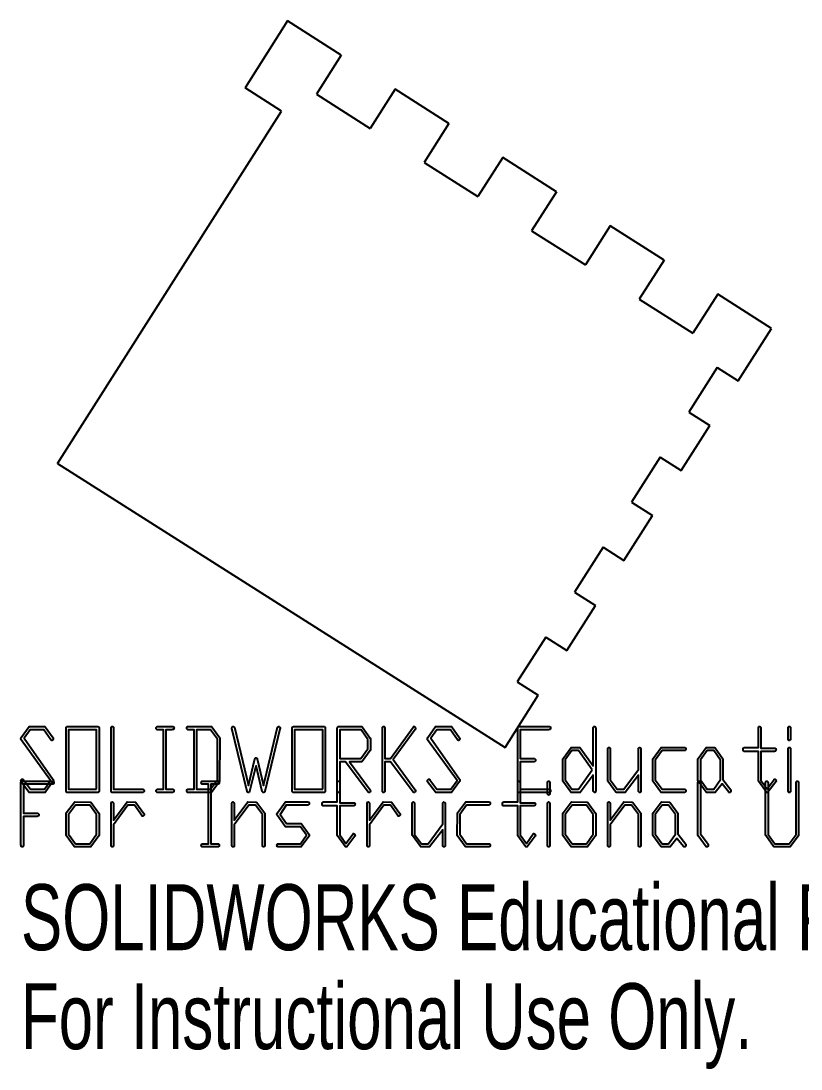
# Model space of a CAD drawing. Header units: inches. Extents: x -3.18 to 0.58, y 3.11 to 6.14.
# Drawn here: x -3.18 to -0.931, y 3.113 to 6.136 of the extents above; entities that cross this region are included whole.
import ezdxf

# ---------------------------------------------------------------- set-up
doc = ezdxf.new("R2010")
doc.units = ezdxf.units.IN
doc.header["$MEASUREMENT"] = 0
doc.styles.add('SLDTEXTSTYLE0', font='TXT', dxfattribs={"width": 0.7})

msp = doc.modelspace()

# ---------------------------------------------------------------- linework, layer by layer
at = {"color": 7, "linetype": 'Continuous'}
for p, q in [((-2.4114, 6.1358), (-2.534, 5.9428)), ((-2.2564, 6.0373), (-2.4114, 6.1358)), ((-2.2564, 6.0373), (-2.328, 5.9246)), ((-2.4285, 5.8758), (-2.534, 5.9428)), ((-2.1013, 5.9388), (-2.173, 5.826)), ((-1.9463, 5.8402), (-2.1013, 5.9388)), ((-2.328, 5.9246), (-2.173, 5.826)), ((-3.0744, 4.8594), (-2.4285, 5.8758)), ((-1.9463, 5.8402), (-2.0179, 5.7275)), ((-2.0179, 5.7275), (-1.8629, 5.629)), ((-1.7912, 5.7417), (-1.8629, 5.629)), ((-1.6362, 5.6432), (-1.7912, 5.7417)), ((-1.6362, 5.6432), (-1.7078, 5.5304)), ((-1.4811, 5.5447), (-1.5528, 5.4319)), ((-1.3261, 5.4461), (-1.4811, 5.5447)), ((-1.7078, 5.5304), (-1.5528, 5.4319)), ((-1.3261, 5.4461), (-1.3977, 5.3334)), ((-1.3977, 5.3334), (-1.2427, 5.2349)), ((-1.1711, 5.3476), (-1.2427, 5.2349)), ((-1.016, 5.2491), (-1.1711, 5.3476)), ((-1.1119, 5.0982), (-1.016, 5.2491)), ((-1.1724, 5.1366), (-1.2548, 5.007)), ((-1.1724, 5.1366), (-1.1119, 5.0982)), ((-1.2548, 5.007), (-1.1943, 4.9685)), ((-1.2767, 4.8389), (-1.1943, 4.9685)), ((-1.3371, 4.8773), (-1.4195, 4.7477)), ((-1.3371, 4.8773), (-1.2767, 4.8389)), ((-3.0744, 4.8594), (-1.7845, 4.0397)), ((-1.4195, 4.7477), (-1.3591, 4.7092)), ((-1.4415, 4.5796), (-1.3591, 4.7092)), ((-1.5019, 4.618), (-1.5843, 4.4884)), ((-1.5019, 4.618), (-1.4415, 4.5796)), ((-1.5843, 4.4884), (-1.5238, 4.4499)), ((-1.6062, 4.3203), (-1.5238, 4.4499)), ((-1.6667, 4.3587), (-1.7491, 4.2291)), ((-1.6667, 4.3587), (-1.6062, 4.3203)), ((-1.7491, 4.2291), (-1.6886, 4.1906)), ((-1.7845, 4.0397), (-1.6886, 4.1906))]:
    msp.add_line(p, q, dxfattribs=at)
at = {"color": 7, "linetype": 'Continuous', "flags": 128}
for points in [[(-3.1097, 4.0992), (-3.0874, 4.0677), (-3.0874, 4.0677), (-3.0871, 4.0666), (-3.0871, 4.0654), (-3.0871, 4.0654), (-3.0871, 4.0645), (-3.0874, 4.0636), (-3.0874, 4.0636), (-3.0878, 4.0622), (-3.0885, 4.0612), (-3.0895, 4.0604), (-3.0907, 4.06), (-3.0907, 4.06), (-3.0925, 4.0608), (-3.0939, 4.0621), (-3.0939, 4.0621), (-3.1137, 4.0914), (-3.1137, 4.0914), (-3.1531, 4.0914), (-3.1531, 4.0914), (-3.1703, 4.0667), (-3.1703, 4.0667), (-3.0876, 3.9485), (-3.0876, 3.9485), (-3.0872, 3.9475), (-3.0871, 3.9461), (-3.0871, 3.9461), (-3.0871, 3.9456), (-3.0871, 3.9451), (-3.0871, 3.9451), (-3.0865, 3.9447), (-3.0862, 3.9444), (-3.0865, 3.9442), (-3.0871, 3.944), (-3.0871, 3.944), (-3.088, 3.9424), (-3.088, 3.9424), (-3.1103, 3.9107), (-3.1103, 3.9107), (-3.1121, 3.9104), (-3.1121, 3.9104), (-3.1562, 3.9104), (-3.1562, 3.9104), (-3.1572, 3.9114), (-3.1572, 3.9114), (-3.1795, 3.9414), (-3.1795, 3.9414), (-3.1798, 3.9428), (-3.1799, 3.9439), (-3.1799, 3.9439), (-3.1799, 3.9449), (-3.1797, 3.9456), (-3.1797, 3.9456), (-3.1791, 3.9469), (-3.1783, 3.9479), (-3.1774, 3.9486), (-3.1761, 3.949), (-3.1761, 3.949), (-3.1744, 3.9485), (-3.1729, 3.9469), (-3.1729, 3.9469), (-3.1526, 3.9197), (-3.1526, 3.9197), (-3.1121, 3.9197), (-3.1121, 3.9197), (-3.0944, 3.9444), (-3.0944, 3.9444), (-3.1795, 4.0624), (-3.1795, 4.0624), (-3.1798, 4.0635), (-3.1799, 4.065), (-3.1799, 4.065), (-3.1799, 4.066), (-3.1797, 4.0669), (-3.1797, 4.0669), (-3.179, 4.0687), (-3.179, 4.0687), (-3.1566, 4.1002), (-3.1566, 4.1002), (-3.1555, 4.1007), (-3.1555, 4.1007), (-3.111, 4.1005), (-3.111, 4.1005), (-3.1097, 4.0992)], [(-2.9573, 4.1005), (-2.9564, 4.1001), (-2.9557, 4.0995), (-2.9552, 4.0985), (-2.9548, 4.0974), (-2.9548, 4.0974), (-2.9548, 4.093), (-2.9548, 4.093), (-2.9548, 3.9146), (-2.9548, 3.9146), (-2.9555, 3.9123), (-2.9569, 3.9107), (-2.9569, 3.9107), (-2.9582, 3.9104), (-2.9582, 3.9104), (-3.0475, 3.9104), (-3.0475, 3.9104), (-3.049, 3.9118), (-3.0499, 3.9138), (-3.0499, 3.9138), (-3.0499, 3.919), (-3.0499, 3.919), (-3.0499, 4.0971), (-3.0499, 4.0971), (-3.0495, 4.0983), (-3.0489, 4.0993), (-3.0479, 4.1001), (-3.0467, 4.1007), (-3.0467, 4.1007), (-2.9573, 4.1005)], [(-2.9618, 3.9197), (-2.9618, 4.0914), (-2.9618, 4.0914), (-3.043, 4.0914), (-3.043, 4.0914), (-3.043, 3.9197), (-3.043, 3.9197), (-2.9618, 3.9197)], [(-2.9141, 4.0993), (-2.9136, 4.0983), (-2.9133, 4.097), (-2.9131, 4.0951), (-2.913, 4.0929), (-2.913, 4.0929), (-2.913, 3.9197), (-2.913, 3.9197), (-2.8281, 3.9197), (-2.8281, 3.9197), (-2.8273, 3.9195), (-2.8265, 3.919), (-2.8259, 3.9183), (-2.8255, 3.9173), (-2.8255, 3.9173), (-2.825, 3.9162), (-2.8249, 3.9151), (-2.8249, 3.9151), (-2.8251, 3.9135), (-2.8258, 3.912), (-2.8263, 3.9113), (-2.827, 3.9108), (-2.8281, 3.9105), (-2.8293, 3.9104), (-2.8293, 3.9104), (-2.9175, 3.9104), (-2.9175, 3.9104), (-2.9191, 3.9118), (-2.92, 3.9138), (-2.92, 3.9138), (-2.92, 3.919), (-2.92, 3.919), (-2.92, 4.0971), (-2.92, 4.0971), (-2.9195, 4.0985), (-2.9189, 4.0996), (-2.9181, 4.1003), (-2.9172, 4.1007), (-2.9172, 4.1007), (-2.9154, 4.1004), (-2.9141, 4.0993)], [(-2.7413, 4.1005), (-2.7403, 4.1001), (-2.7395, 4.0994), (-2.7389, 4.0983), (-2.7386, 4.097), (-2.7386, 4.097), (-2.7389, 4.0947), (-2.7395, 4.093), (-2.7395, 4.093), (-2.7403, 4.0923), (-2.7415, 4.0918), (-2.743, 4.0916), (-2.7448, 4.0914), (-2.7448, 4.0914), (-2.7622, 4.0914), (-2.7622, 4.0914), (-2.7622, 3.9197), (-2.7622, 3.9197), (-2.7415, 3.9197), (-2.7415, 3.9197), (-2.7404, 3.9191), (-2.7395, 3.9183), (-2.739, 3.9172), (-2.7386, 3.9159), (-2.7386, 3.9159), (-2.7389, 3.9136), (-2.7395, 3.9119), (-2.7401, 3.9113), (-2.7408, 3.9108), (-2.7418, 3.9105), (-2.743, 3.9104), (-2.743, 3.9104), (-2.7874, 3.9104), (-2.7874, 3.9104), (-2.7884, 3.911), (-2.7892, 3.9118), (-2.7897, 3.9129), (-2.79, 3.9142), (-2.79, 3.9142), (-2.7898, 3.9166), (-2.789, 3.9183), (-2.7884, 3.9189), (-2.7874, 3.9193), (-2.7861, 3.9196), (-2.7846, 3.9197), (-2.7846, 3.9197), (-2.7691, 3.9197), (-2.7691, 3.9197), (-2.7691, 4.0914), (-2.7691, 4.0914), (-2.7873, 4.0914), (-2.7873, 4.0914), (-2.7884, 4.092), (-2.7892, 4.0928), (-2.7897, 4.0939), (-2.79, 4.0953), (-2.79, 4.0953), (-2.7898, 4.0976), (-2.7891, 4.0991), (-2.788, 4.1001), (-2.7868, 4.1007), (-2.7868, 4.1007), (-2.7413, 4.1005)], [(-2.6299, 4.0992), (-2.607, 4.0677), (-2.607, 4.0677), (-2.6067, 4.0653), (-2.6067, 4.0653), (-2.6074, 3.9422), (-2.6074, 3.9422), (-2.6306, 3.9107), (-2.6306, 3.9107), (-2.6325, 3.9104), (-2.6325, 3.9104), (-2.6994, 3.9104), (-2.6994, 3.9104), (-2.7005, 3.9111), (-2.7012, 3.9121), (-2.7017, 3.9134), (-2.7018, 3.9151), (-2.7018, 3.9151), (-2.7015, 3.917), (-2.7007, 3.9185), (-2.6999, 3.919), (-2.699, 3.9194), (-2.6978, 3.9196), (-2.6964, 3.9197), (-2.6964, 3.9197), (-2.6809, 3.9197), (-2.6809, 3.9197), (-2.6809, 4.0914), (-2.6809, 4.0914), (-2.6991, 4.0914), (-2.6991, 4.0914), (-2.7002, 4.092), (-2.701, 4.0928), (-2.7015, 4.0939), (-2.7018, 4.0953), (-2.7018, 4.0953), (-2.7016, 4.0975), (-2.701, 4.0992), (-2.7005, 4.0999), (-2.6997, 4.1004), (-2.6987, 4.1006), (-2.6975, 4.1007), (-2.6975, 4.1007), (-2.6954, 4.1007), (-2.6954, 4.1007), (-2.6329, 4.1007), (-2.6329, 4.1007), (-2.6311, 4.1003), (-2.6299, 4.0992)], [(-2.6136, 4.0643), (-2.634, 4.0914), (-2.634, 4.0914), (-2.674, 4.0914), (-2.674, 4.0914), (-2.674, 3.9197), (-2.674, 3.9197), (-2.634, 3.9197), (-2.634, 3.9197), (-2.6136, 3.9471), (-2.6136, 3.9471), (-2.6136, 4.0643)], [(-2.5645, 4.0984), (-2.5243, 3.9305), (-2.5243, 3.9305), (-2.5057, 4.0074), (-2.5057, 4.0074), (-2.5051, 4.0086), (-2.5043, 4.0094), (-2.5034, 4.0099), (-2.5024, 4.01), (-2.5024, 4.01), (-2.5012, 4.0099), (-2.5002, 4.0093), (-2.4994, 4.0084), (-2.4988, 4.0071), (-2.4988, 4.0071), (-2.4804, 3.9305), (-2.4804, 3.9305), (-2.4708, 3.9702), (-2.4708, 3.9702), (-2.44, 4.0986), (-2.44, 4.0986), (-2.4389, 4.1), (-2.4375, 4.1007), (-2.4375, 4.1007), (-2.4356, 4.1004), (-2.4342, 4.0995), (-2.4331, 4.098), (-2.4326, 4.0958), (-2.4326, 4.0958), (-2.4334, 4.0925), (-2.4334, 4.0925), (-2.4768, 3.9133), (-2.4768, 3.9133), (-2.478, 3.9114), (-2.4797, 3.9104), (-2.4797, 3.9104), (-2.4814, 3.9106), (-2.4827, 3.9112), (-2.4827, 3.9112), (-2.4842, 3.9135), (-2.4842, 3.9135), (-2.5021, 3.9868), (-2.5021, 3.9868), (-2.5025, 3.9863), (-2.5025, 3.9863), (-2.5207, 3.9132), (-2.5207, 3.9132), (-2.5218, 3.9114), (-2.5233, 3.9104), (-2.5233, 3.9104), (-2.5252, 3.9106), (-2.5265, 3.9112), (-2.5265, 3.9112), (-2.5279, 3.9135), (-2.5279, 3.9135), (-2.5719, 4.0953), (-2.5719, 4.0953), (-2.5718, 4.0968), (-2.5714, 4.0982), (-2.5708, 4.0992), (-2.57, 4.1), (-2.57, 4.1), (-2.5689, 4.1005), (-2.5679, 4.1007), (-2.5679, 4.1007), (-2.5668, 4.1006), (-2.5659, 4.1001), (-2.5651, 4.0994), (-2.5645, 4.0984)], [(-2.3051, 4.1005), (-2.3043, 4.1001), (-2.3036, 4.0995), (-2.303, 4.0985), (-2.3027, 4.0974), (-2.3027, 4.0974), (-2.3027, 4.093), (-2.3027, 4.093), (-2.3027, 3.9146), (-2.3027, 3.9146), (-2.3034, 3.9123), (-2.3047, 3.9107), (-2.3047, 3.9107), (-2.3061, 3.9104), (-2.3061, 3.9104), (-2.3954, 3.9104), (-2.3954, 3.9104), (-2.3969, 3.9118), (-2.3978, 3.9138), (-2.3978, 3.9138), (-2.3978, 3.919), (-2.3978, 3.919), (-2.3978, 4.0971), (-2.3978, 4.0971), (-2.3974, 4.0983), (-2.3967, 4.0993), (-2.3958, 4.1001), (-2.3946, 4.1007), (-2.3946, 4.1007), (-2.3051, 4.1005)], [(-2.3096, 3.9197), (-2.3096, 4.0914), (-2.3096, 4.0914), (-2.3909, 4.0914), (-2.3909, 4.0914), (-2.3909, 3.9197), (-2.3909, 3.9197), (-2.3096, 3.9197)], [(-2.1959, 4.0992), (-2.1731, 4.0672), (-2.1731, 4.0672), (-2.1727, 4.0649), (-2.1727, 4.0649), (-2.1727, 4.0332), (-2.1727, 4.0332), (-2.1731, 4.0314), (-2.1731, 4.0314), (-2.1965, 3.9994), (-2.1965, 3.9994), (-2.1982, 3.9986), (-2.1982, 3.9986), (-2.2325, 3.9986), (-2.2325, 3.9986), (-2.1733, 3.9179), (-2.1733, 3.9179), (-2.1729, 3.916), (-2.1727, 3.9151), (-2.1727, 3.9151), (-2.1727, 3.9148), (-2.1727, 3.9144), (-2.1727, 3.9144), (-2.1721, 3.9142), (-2.1719, 3.914), (-2.1721, 3.9138), (-2.1727, 3.9137), (-2.1727, 3.9137), (-2.1731, 3.9125), (-2.1737, 3.9116), (-2.1744, 3.9109), (-2.1752, 3.9104), (-2.1752, 3.9104), (-2.1765, 3.9105), (-2.1775, 3.9106), (-2.1783, 3.9109), (-2.1788, 3.9112), (-2.1788, 3.9112), (-2.2445, 3.9986), (-2.2445, 3.9986), (-2.2609, 3.9986), (-2.2609, 3.9986), (-2.2609, 3.9145), (-2.2609, 3.9145), (-2.2614, 3.9126), (-2.2627, 3.9109), (-2.2627, 3.9109), (-2.2634, 3.9106), (-2.2644, 3.9104), (-2.2644, 3.9104), (-2.2659, 3.9107), (-2.2669, 3.9116), (-2.2673, 3.9123), (-2.2676, 3.9133), (-2.2678, 3.9146), (-2.2679, 3.9161), (-2.2679, 3.9161), (-2.2679, 4.0968), (-2.2679, 4.0968), (-2.2675, 4.098), (-2.2669, 4.099), (-2.2663, 4.0997), (-2.2654, 4.1002), (-2.2654, 4.1002), (-2.2614, 4.1005), (-2.2614, 4.1005), (-2.1989, 4.1007), (-2.1989, 4.1007), (-2.1971, 4.1003), (-2.1959, 4.0992)], [(-2.1797, 4.0632), (-2.1995, 4.0914), (-2.1995, 4.0914), (-2.2609, 4.0914), (-2.2609, 4.0914), (-2.2609, 4.0079), (-2.2609, 4.0079), (-2.1997, 4.0079), (-2.1997, 4.0079), (-2.1797, 4.0364), (-2.1797, 4.0364), (-2.1797, 4.0632)], [(-2.0442, 4.0992), (-2.0436, 4.0983), (-2.0431, 4.0972), (-2.0429, 4.0958), (-2.0428, 4.0942), (-2.0428, 4.0942), (-2.0434, 4.0922), (-2.0434, 4.0922), (-2.1065, 4.0052), (-2.1065, 4.0052), (-2.0434, 3.9179), (-2.0434, 3.9179), (-2.043, 3.916), (-2.0428, 3.9151), (-2.0428, 3.9151), (-2.0429, 3.9143), (-2.043, 3.9137), (-2.043, 3.9137), (-2.0434, 3.9125), (-2.044, 3.9116), (-2.0447, 3.9109), (-2.0455, 3.9104), (-2.0455, 3.9104), (-2.0468, 3.9105), (-2.0478, 3.9106), (-2.0486, 3.9109), (-2.0491, 3.9112), (-2.0491, 3.9112), (-2.1146, 3.9986), (-2.1146, 3.9986), (-2.1309, 3.9986), (-2.1309, 3.9986), (-2.1309, 3.9145), (-2.1309, 3.9145), (-2.1315, 3.9126), (-2.1327, 3.9109), (-2.1327, 3.9109), (-2.1334, 3.9106), (-2.1344, 3.9104), (-2.1344, 3.9104), (-2.1359, 3.9107), (-2.137, 3.9116), (-2.1374, 3.9123), (-2.1377, 3.9133), (-2.1378, 3.9146), (-2.1379, 3.9161), (-2.1379, 3.9161), (-2.1379, 4.0971), (-2.1379, 4.0971), (-2.1375, 4.0985), (-2.1369, 4.0996), (-2.136, 4.1003), (-2.1349, 4.1007), (-2.1349, 4.1007), (-2.1333, 4.1004), (-2.132, 4.0992), (-2.1315, 4.0983), (-2.1312, 4.0969), (-2.131, 4.095), (-2.1309, 4.0927), (-2.1309, 4.0927), (-2.1309, 4.0079), (-2.1309, 4.0079), (-2.1146, 4.0079), (-2.1146, 4.0079), (-2.0487, 4.0999), (-2.0487, 4.0999), (-2.0479, 4.1005), (-2.047, 4.1007), (-2.047, 4.1007), (-2.0455, 4.1003), (-2.0442, 4.0992)], [(-1.9377, 4.0992), (-1.9155, 4.0677), (-1.9155, 4.0677), (-1.9152, 4.0666), (-1.9151, 4.0654), (-1.9151, 4.0654), (-1.9152, 4.0645), (-1.9155, 4.0636), (-1.9155, 4.0636), (-1.9159, 4.0622), (-1.9166, 4.0612), (-1.9175, 4.0604), (-1.9188, 4.06), (-1.9188, 4.06), (-1.9205, 4.0608), (-1.9219, 4.0621), (-1.9219, 4.0621), (-1.9417, 4.0914), (-1.9417, 4.0914), (-1.9811, 4.0914), (-1.9811, 4.0914), (-1.9983, 4.0667), (-1.9983, 4.0667), (-1.9156, 3.9485), (-1.9156, 3.9485), (-1.9152, 3.9475), (-1.9151, 3.9461), (-1.9151, 3.9461), (-1.9151, 3.9456), (-1.9151, 3.9451), (-1.9151, 3.9451), (-1.9145, 3.9447), (-1.9143, 3.9444), (-1.9145, 3.9442), (-1.9151, 3.944), (-1.9151, 3.944), (-1.916, 3.9424), (-1.916, 3.9424), (-1.9383, 3.9107), (-1.9383, 3.9107), (-1.9402, 3.9104), (-1.9402, 3.9104), (-1.9842, 3.9104), (-1.9842, 3.9104), (-1.9853, 3.9114), (-1.9853, 3.9114), (-2.0076, 3.9414), (-2.0076, 3.9414), (-2.0078, 3.9428), (-2.0079, 3.9439), (-2.0079, 3.9439), (-2.0079, 3.9449), (-2.0078, 3.9456), (-2.0078, 3.9456), (-2.0072, 3.9469), (-2.0064, 3.9479), (-2.0054, 3.9486), (-2.0042, 3.949), (-2.0042, 3.949), (-2.0024, 3.9485), (-2.001, 3.9469), (-2.001, 3.9469), (-1.9806, 3.9197), (-1.9806, 3.9197), (-1.9402, 3.9197), (-1.9402, 3.9197), (-1.9225, 3.9444), (-1.9225, 3.9444), (-2.0076, 4.0624), (-2.0076, 4.0624), (-2.0078, 4.0635), (-2.0079, 4.065), (-2.0079, 4.065), (-2.0079, 4.066), (-2.0078, 4.0669), (-2.0078, 4.0669), (-2.007, 4.0687), (-2.007, 4.0687), (-1.9846, 4.1002), (-1.9846, 4.1002), (-1.9835, 4.1007), (-1.9835, 4.1007), (-1.939, 4.1005), (-1.939, 4.1005), (-1.9377, 4.0992)], [(-1.6556, 4.1005), (-1.6546, 4.1001), (-1.6538, 4.0994), (-1.6532, 4.0983), (-1.6529, 4.097), (-1.6529, 4.097), (-1.6532, 4.0946), (-1.654, 4.0929), (-1.6547, 4.0922), (-1.6557, 4.0918), (-1.657, 4.0915), (-1.6586, 4.0914), (-1.6586, 4.0914), (-1.741, 4.0914), (-1.741, 4.0914), (-1.741, 4.0079), (-1.741, 4.0079), (-1.6997, 4.0079), (-1.6997, 4.0079), (-1.6984, 4.0072), (-1.6974, 4.0063), (-1.6968, 4.005), (-1.6966, 4.0035), (-1.6966, 4.0035), (-1.6968, 4.0018), (-1.6973, 4.0004), (-1.6978, 3.9998), (-1.6985, 3.9993), (-1.6996, 3.9989), (-1.7009, 3.9986), (-1.7009, 3.9986), (-1.741, 3.9986), (-1.741, 3.9986), (-1.741, 3.9197), (-1.741, 3.9197), (-1.6562, 3.9197), (-1.6562, 3.9197), (-1.6547, 3.9192), (-1.6537, 3.9182), (-1.6532, 3.9168), (-1.6529, 3.9151), (-1.6529, 3.9151), (-1.6532, 3.9135), (-1.6538, 3.912), (-1.6543, 3.9113), (-1.6551, 3.9108), (-1.6561, 3.9105), (-1.6573, 3.9104), (-1.6573, 3.9104), (-1.7455, 3.9104), (-1.7455, 3.9104), (-1.7471, 3.9118), (-1.748, 3.9138), (-1.748, 3.9138), (-1.748, 3.919), (-1.748, 3.919), (-1.748, 4.0971), (-1.748, 4.0971), (-1.7476, 4.0983), (-1.7469, 4.0993), (-1.746, 4.1001), (-1.7448, 4.1007), (-1.7448, 4.1007), (-1.6556, 4.1005)], [(-1.5239, 4.0993), (-1.5235, 4.0984), (-1.5232, 4.097), (-1.523, 4.0952), (-1.5229, 4.093), (-1.5229, 4.093), (-1.5229, 3.9146), (-1.5229, 3.9146), (-1.5233, 3.9128), (-1.524, 3.9115), (-1.525, 3.9107), (-1.5264, 3.9104), (-1.5264, 3.9104), (-1.5278, 3.9108), (-1.5289, 3.9117), (-1.5296, 3.9133), (-1.5299, 3.9159), (-1.5299, 3.9159), (-1.5299, 3.9603), (-1.5299, 3.9603), (-1.5682, 3.9107), (-1.5682, 3.9107), (-1.5695, 3.9104), (-1.5695, 3.9104), (-1.5935, 3.9104), (-1.5935, 3.9104), (-1.5946, 3.9114), (-1.5946, 3.9114), (-1.6179, 3.9431), (-1.6179, 3.9431), (-1.6181, 3.9457), (-1.6181, 3.9457), (-1.6181, 4.0069), (-1.6181, 4.0069), (-1.6173, 4.0087), (-1.6173, 4.0087), (-1.5939, 4.0399), (-1.5939, 4.0399), (-1.5919, 4.0404), (-1.5919, 4.0404), (-1.5691, 4.0401), (-1.5691, 4.0401), (-1.5676, 4.0393), (-1.5676, 4.0393), (-1.5299, 3.9876), (-1.5299, 3.9876), (-1.5299, 4.0973), (-1.5299, 4.0973), (-1.5294, 4.0986), (-1.5288, 4.0996), (-1.5281, 4.1003), (-1.5273, 4.1007), (-1.5273, 4.1007), (-1.5253, 4.1004), (-1.5239, 4.0993)], [(-1.0482, 4.0992), (-1.0477, 4.0983), (-1.0474, 4.0968), (-1.0472, 4.095), (-1.0472, 4.0926), (-1.0472, 4.0926), (-1.0472, 4.0381), (-1.0472, 4.0381), (-1.0058, 4.0381), (-1.0058, 4.0381), (-1.0048, 4.0375), (-1.004, 4.0367), (-1.0034, 4.0356), (-1.0031, 4.0342), (-1.0031, 4.0342), (-1.0034, 4.0323), (-1.0043, 4.0305), (-1.005, 4.0297), (-1.006, 4.0292), (-1.0074, 4.0289), (-1.009, 4.0288), (-1.009, 4.0288), (-1.0472, 4.0288), (-1.0472, 4.0288), (-1.0472, 3.9453), (-1.0472, 3.9453), (-1.0291, 3.9204), (-1.0291, 3.9204), (-1.009, 3.9482), (-1.009, 3.9482), (-1.0081, 3.9488), (-1.0071, 3.949), (-1.0071, 3.949), (-1.0058, 3.9486), (-1.0045, 3.9475), (-1.0035, 3.9458), (-1.0031, 3.9436), (-1.0031, 3.9436), (-1.0035, 3.9412), (-1.0035, 3.9412), (-1.0267, 3.9109), (-1.0267, 3.9109), (-1.0275, 3.9105), (-1.0287, 3.9104), (-1.0287, 3.9104), (-1.0302, 3.9104), (-1.0302, 3.9104), (-1.0315, 3.912), (-1.0315, 3.912), (-1.0539, 3.9429), (-1.0539, 3.9429), (-1.0541, 3.9455), (-1.0541, 3.9455), (-1.0541, 4.0288), (-1.0541, 4.0288), (-1.095, 4.0288), (-1.095, 4.0288), (-1.0958, 4.029), (-1.0965, 4.0295), (-1.0971, 4.0303), (-1.0976, 4.0315), (-1.0976, 4.0315), (-1.0981, 4.0331), (-1.0982, 4.0346), (-1.0982, 4.0346), (-1.098, 4.0367), (-1.0972, 4.0386), (-1.0964, 4.0394), (-1.0953, 4.04), (-1.0937, 4.0403), (-1.0918, 4.0404), (-1.0918, 4.0404), (-1.0541, 4.0404), (-1.0541, 4.0404), (-1.0541, 4.0971), (-1.0541, 4.0971), (-1.0538, 4.0985), (-1.0532, 4.0996), (-1.0524, 4.1003), (-1.0514, 4.1007), (-1.0514, 4.1007), (-1.0495, 4.1004), (-1.0482, 4.0992)], [(-0.9623, 4.0993), (-0.9619, 4.0984), (-0.9615, 4.097), (-0.9614, 4.0953), (-0.9613, 4.093), (-0.9613, 4.093), (-0.9613, 4.0644), (-0.9613, 4.0644), (-0.9619, 4.0623), (-0.963, 4.061), (-0.964, 4.0604), (-0.9648, 4.0603), (-0.9648, 4.0603), (-0.9663, 4.0606), (-0.9674, 4.0613), (-0.968, 4.0627), (-0.9682, 4.0646), (-0.9682, 4.0646), (-0.9682, 4.0971), (-0.9682, 4.0971), (-0.9678, 4.0985), (-0.9672, 4.0996), (-0.9664, 4.1003), (-0.9654, 4.1007), (-0.9654, 4.1007), (-0.9636, 4.1004), (-0.9623, 4.0993)], [(-1.5328, 3.9754), (-1.5726, 4.0311), (-1.5726, 4.0311), (-1.5915, 4.0311), (-1.5915, 4.0311), (-1.6111, 4.0041), (-1.6111, 4.0041), (-1.6111, 3.947), (-1.6111, 3.947), (-1.5915, 3.9197), (-1.5915, 3.9197), (-1.5728, 3.9197), (-1.5728, 3.9197), (-1.5328, 3.9754)], [(-1.4823, 4.0389), (-1.4817, 4.038), (-1.4814, 4.0367), (-1.4812, 4.0348), (-1.4811, 4.0326), (-1.4811, 4.0326), (-1.4811, 3.9465), (-1.4811, 3.9465), (-1.4613, 3.9197), (-1.4613, 3.9197), (-1.4421, 3.9197), (-1.4421, 3.9197), (-1.3999, 3.977), (-1.3999, 3.977), (-1.3999, 4.0365), (-1.3999, 4.0365), (-1.3995, 4.0378), (-1.3989, 4.0389), (-1.3981, 4.0397), (-1.3971, 4.0404), (-1.3971, 4.0404), (-1.3956, 4.0401), (-1.3939, 4.0391), (-1.3939, 4.0391), (-1.3935, 4.0381), (-1.3932, 4.0367), (-1.393, 4.0349), (-1.3929, 4.0327), (-1.3929, 4.0327), (-1.3929, 3.9146), (-1.3929, 3.9146), (-1.3933, 3.9128), (-1.3941, 3.9115), (-1.3951, 3.9107), (-1.3964, 3.9104), (-1.3964, 3.9104), (-1.3978, 3.9108), (-1.3989, 3.9117), (-1.3996, 3.9133), (-1.3999, 3.9159), (-1.3999, 3.9159), (-1.3999, 3.9603), (-1.3999, 3.9603), (-1.4382, 3.9107), (-1.4382, 3.9107), (-1.4395, 3.9104), (-1.4395, 3.9104), (-1.4635, 3.9104), (-1.4635, 3.9104), (-1.4647, 3.9114), (-1.4647, 3.9114), (-1.4877, 3.9431), (-1.4877, 3.9431), (-1.4881, 3.9457), (-1.4881, 3.9457), (-1.4881, 4.0371), (-1.4881, 4.0371), (-1.4877, 4.0381), (-1.4871, 4.039), (-1.4864, 4.0398), (-1.4854, 4.0404), (-1.4854, 4.0404), (-1.4836, 4.04), (-1.4823, 4.0389)], [(-1.2655, 4.0402), (-1.2641, 4.0392), (-1.2633, 4.0375), (-1.2633, 4.0375), (-1.2634, 4.0348), (-1.2638, 4.0329), (-1.2638, 4.0329), (-1.2646, 4.0321), (-1.2655, 4.0315), (-1.2666, 4.0312), (-1.2678, 4.0311), (-1.2678, 4.0311), (-1.3316, 4.0311), (-1.3316, 4.0311), (-1.3512, 4.0038), (-1.3512, 4.0038), (-1.3512, 3.947), (-1.3512, 3.947), (-1.3315, 3.9197), (-1.3315, 3.9197), (-1.2663, 3.9197), (-1.2663, 3.9197), (-1.2654, 3.9195), (-1.2647, 3.919), (-1.2641, 3.9183), (-1.2636, 3.9173), (-1.2636, 3.9173), (-1.2632, 3.9162), (-1.2631, 3.9151), (-1.2631, 3.9151), (-1.2633, 3.9135), (-1.2639, 3.912), (-1.2645, 3.9113), (-1.2652, 3.9108), (-1.2662, 3.9105), (-1.2674, 3.9104), (-1.2674, 3.9104), (-1.334, 3.9104), (-1.334, 3.9104), (-1.3351, 3.9114), (-1.3351, 3.9114), (-1.3581, 3.9431), (-1.3581, 3.9431), (-1.3581, 3.9457), (-1.3581, 3.9457), (-1.3579, 4.0069), (-1.3579, 4.0069), (-1.3572, 4.0087), (-1.3572, 4.0087), (-1.3342, 4.0399), (-1.3342, 4.0399), (-1.3331, 4.0404), (-1.3331, 4.0404), (-1.2655, 4.0402)], [(-1.1791, 4.0394), (-1.1566, 4.0077), (-1.1566, 4.0077), (-1.1562, 4.0062), (-1.1562, 4.0062), (-1.1562, 3.948), (-1.1562, 3.948), (-1.1337, 3.9184), (-1.1337, 3.9184), (-1.1332, 3.9166), (-1.1331, 3.9156), (-1.1331, 3.9156), (-1.1331, 3.9147), (-1.1333, 3.914), (-1.1333, 3.914), (-1.1337, 3.9128), (-1.1343, 3.9117), (-1.1349, 3.9109), (-1.1357, 3.9104), (-1.1357, 3.9104), (-1.137, 3.9105), (-1.138, 3.9105), (-1.1388, 3.9107), (-1.1393, 3.9109), (-1.1393, 3.9109), (-1.1589, 3.9352), (-1.1589, 3.9352), (-1.1789, 3.9106), (-1.1789, 3.9106), (-1.1802, 3.9104), (-1.1802, 3.9104), (-1.2039, 3.9104), (-1.2039, 3.9104), (-1.205, 3.9114), (-1.205, 3.9114), (-1.228, 3.9431), (-1.228, 3.9431), (-1.2282, 3.9457), (-1.2282, 3.9457), (-1.2282, 4.0069), (-1.2282, 4.0069), (-1.2274, 4.0087), (-1.2274, 4.0087), (-1.2047, 4.0399), (-1.2047, 4.0399), (-1.2036, 4.0404), (-1.2036, 4.0404), (-1.1806, 4.0401), (-1.1806, 4.0401), (-1.1791, 4.0394)], [(-1.1632, 4.0038), (-1.1828, 4.0311), (-1.1828, 4.0311), (-1.2016, 4.0311), (-1.2016, 4.0311), (-1.2212, 4.0041), (-1.2212, 4.0041), (-1.2212, 3.947), (-1.2212, 3.947), (-1.2016, 3.9197), (-1.2016, 3.9197), (-1.1828, 3.9197), (-1.1828, 3.9197), (-1.1632, 3.9473), (-1.1632, 3.9473), (-1.1632, 4.0038)], [(-0.9624, 4.039), (-0.9619, 4.0381), (-0.9615, 4.0367), (-0.9614, 4.0349), (-0.9613, 4.0327), (-0.9613, 4.0327), (-0.9613, 3.9146), (-0.9613, 3.9146), (-0.9618, 3.9126), (-0.9631, 3.9109), (-0.9631, 3.9109), (-0.9637, 3.9106), (-0.9648, 3.9104), (-0.9648, 3.9104), (-0.9663, 3.9107), (-0.9673, 3.9116), (-0.9677, 3.9123), (-0.968, 3.9133), (-0.9682, 3.9146), (-0.9682, 3.9161), (-0.9682, 3.9161), (-0.9682, 4.0365), (-0.9682, 4.0365), (-0.9679, 4.0379), (-0.9673, 4.0389), (-0.9665, 4.0398), (-0.9654, 4.0404), (-0.9654, 4.0404), (-0.9636, 4.04), (-0.9624, 4.039)], [(-3.0875, 3.9432), (-3.0865, 3.9428), (-3.0857, 3.9421), (-3.0851, 3.941), (-3.0848, 3.9396), (-3.0848, 3.9396), (-3.0851, 3.9373), (-3.0859, 3.9355), (-3.0866, 3.9349), (-3.0875, 3.9345), (-3.0889, 3.9342), (-3.0905, 3.9341), (-3.0905, 3.9341), (-3.1729, 3.9341), (-3.1729, 3.9341), (-3.1729, 3.8506), (-3.1729, 3.8506), (-3.1316, 3.8506), (-3.1316, 3.8506), (-3.1303, 3.8499), (-3.1293, 3.849), (-3.1287, 3.8477), (-3.1285, 3.8462), (-3.1285, 3.8462), (-3.1287, 3.8445), (-3.1292, 3.843), (-3.1297, 3.8425), (-3.1304, 3.842), (-3.1315, 3.8416), (-3.1328, 3.8413), (-3.1328, 3.8413), (-3.1729, 3.8413), (-3.1729, 3.8413), (-3.1729, 3.7572), (-3.1729, 3.7572), (-3.1735, 3.7553), (-3.1748, 3.7536), (-3.1748, 3.7536), (-3.1754, 3.7533), (-3.1764, 3.7531), (-3.1764, 3.7531), (-3.1779, 3.7534), (-3.179, 3.7543), (-3.1794, 3.755), (-3.1797, 3.756), (-3.1798, 3.7573), (-3.1799, 3.7588), (-3.1799, 3.7588), (-3.1799, 3.9398), (-3.1799, 3.9398), (-3.1795, 3.941), (-3.1788, 3.942), (-3.1779, 3.9428), (-3.1767, 3.9434), (-3.1767, 3.9434), (-3.0875, 3.9432)], [(-2.6113, 3.9432), (-2.6103, 3.9428), (-2.6095, 3.9421), (-2.609, 3.941), (-2.6087, 3.9396), (-2.6087, 3.9396), (-2.6089, 3.9374), (-2.6095, 3.9357), (-2.6095, 3.9357), (-2.6104, 3.935), (-2.6115, 3.9345), (-2.613, 3.9342), (-2.6148, 3.9341), (-2.6148, 3.9341), (-2.6322, 3.9341), (-2.6322, 3.9341), (-2.6322, 3.7624), (-2.6322, 3.7624), (-2.6115, 3.7624), (-2.6115, 3.7624), (-2.6105, 3.7618), (-2.6096, 3.761), (-2.609, 3.7599), (-2.6087, 3.7586), (-2.6087, 3.7586), (-2.6089, 3.7563), (-2.6095, 3.7546), (-2.6101, 3.754), (-2.6108, 3.7535), (-2.6118, 3.7532), (-2.613, 3.7531), (-2.613, 3.7531), (-2.6574, 3.7531), (-2.6574, 3.7531), (-2.6584, 3.7537), (-2.6592, 3.7545), (-2.6598, 3.7556), (-2.6601, 3.7569), (-2.6601, 3.7569), (-2.6598, 3.7592), (-2.6591, 3.7609), (-2.6584, 3.7616), (-2.6574, 3.762), (-2.6562, 3.7623), (-2.6546, 3.7624), (-2.6546, 3.7624), (-2.6392, 3.7624), (-2.6392, 3.7624), (-2.6392, 3.9341), (-2.6392, 3.9341), (-2.6574, 3.9341), (-2.6574, 3.9341), (-2.6584, 3.9346), (-2.6592, 3.9354), (-2.6598, 3.9366), (-2.6601, 3.938), (-2.6601, 3.938), (-2.6598, 3.9403), (-2.6591, 3.9418), (-2.6581, 3.9428), (-2.6569, 3.9434), (-2.6569, 3.9434), (-2.6113, 3.9432)], [(-2.2619, 3.9419), (-2.2615, 3.941), (-2.2611, 3.9395), (-2.261, 3.9377), (-2.2609, 3.9353), (-2.2609, 3.9353), (-2.2609, 3.8808), (-2.2609, 3.8808), (-2.2195, 3.8808), (-2.2195, 3.8808), (-2.2185, 3.8802), (-2.2177, 3.8793), (-2.2172, 3.8783), (-2.2169, 3.8769), (-2.2169, 3.8769), (-2.2172, 3.875), (-2.218, 3.8732), (-2.2188, 3.8724), (-2.2198, 3.8719), (-2.2211, 3.8716), (-2.2228, 3.8715), (-2.2228, 3.8715), (-2.2609, 3.8715), (-2.2609, 3.8715), (-2.2609, 3.788), (-2.2609, 3.788), (-2.2429, 3.7631), (-2.2429, 3.7631), (-2.2227, 3.7909), (-2.2227, 3.7909), (-2.2219, 3.7915), (-2.2209, 3.7917), (-2.2209, 3.7917), (-2.2195, 3.7913), (-2.2182, 3.7902), (-2.2172, 3.7885), (-2.2169, 3.7863), (-2.2169, 3.7863), (-2.2172, 3.7839), (-2.2172, 3.7839), (-2.2404, 3.7536), (-2.2404, 3.7536), (-2.2412, 3.7532), (-2.2425, 3.7531), (-2.2425, 3.7531), (-2.244, 3.7531), (-2.244, 3.7531), (-2.2453, 3.7546), (-2.2453, 3.7546), (-2.2677, 3.7856), (-2.2677, 3.7856), (-2.2679, 3.7881), (-2.2679, 3.7881), (-2.2679, 3.8715), (-2.2679, 3.8715), (-2.3087, 3.8715), (-2.3087, 3.8715), (-2.3095, 3.8717), (-2.3102, 3.8722), (-2.3109, 3.873), (-2.3114, 3.8742), (-2.3114, 3.8742), (-2.3118, 3.8758), (-2.3119, 3.8773), (-2.3119, 3.8773), (-2.3117, 3.8794), (-2.3109, 3.8813), (-2.3102, 3.8821), (-2.309, 3.8826), (-2.3075, 3.883), (-2.3055, 3.8831), (-2.3055, 3.8831), (-2.2679, 3.8831), (-2.2679, 3.8831), (-2.2679, 3.9398), (-2.2679, 3.9398), (-2.2675, 3.9412), (-2.2669, 3.9423), (-2.2662, 3.943), (-2.2651, 3.9434), (-2.2651, 3.9434), (-2.2632, 3.9431), (-2.2619, 3.9419)], [(-1.7421, 3.9419), (-1.7416, 3.941), (-1.7413, 3.9395), (-1.7411, 3.9377), (-1.741, 3.9353), (-1.741, 3.9353), (-1.741, 3.8808), (-1.741, 3.8808), (-1.6997, 3.8808), (-1.6997, 3.8808), (-1.6987, 3.8802), (-1.6979, 3.8793), (-1.6973, 3.8783), (-1.697, 3.8769), (-1.697, 3.8769), (-1.6973, 3.875), (-1.6982, 3.8732), (-1.6989, 3.8724), (-1.6999, 3.8719), (-1.7013, 3.8716), (-1.7029, 3.8715), (-1.7029, 3.8715), (-1.741, 3.8715), (-1.741, 3.8715), (-1.741, 3.788), (-1.741, 3.788), (-1.723, 3.7631), (-1.723, 3.7631), (-1.7029, 3.7909), (-1.7029, 3.7909), (-1.702, 3.7915), (-1.701, 3.7917), (-1.701, 3.7917), (-1.6997, 3.7913), (-1.6984, 3.7902), (-1.6974, 3.7885), (-1.697, 3.7863), (-1.697, 3.7863), (-1.6974, 3.7839), (-1.6974, 3.7839), (-1.7206, 3.7536), (-1.7206, 3.7536), (-1.7214, 3.7532), (-1.7226, 3.7531), (-1.7226, 3.7531), (-1.7241, 3.7531), (-1.7241, 3.7531), (-1.7254, 3.7546), (-1.7254, 3.7546), (-1.7478, 3.7856), (-1.7478, 3.7856), (-1.748, 3.7881), (-1.748, 3.7881), (-1.748, 3.8715), (-1.748, 3.8715), (-1.7889, 3.8715), (-1.7889, 3.8715), (-1.7897, 3.8717), (-1.7904, 3.8722), (-1.791, 3.873), (-1.7915, 3.8742), (-1.7915, 3.8742), (-1.792, 3.8758), (-1.7921, 3.8773), (-1.7921, 3.8773), (-1.7919, 3.8794), (-1.7911, 3.8813), (-1.7903, 3.8821), (-1.7892, 3.8826), (-1.7876, 3.883), (-1.7857, 3.8831), (-1.7857, 3.8831), (-1.748, 3.8831), (-1.748, 3.8831), (-1.748, 3.9398), (-1.748, 3.9398), (-1.7476, 3.9412), (-1.7471, 3.9423), (-1.7463, 3.943), (-1.7453, 3.9434), (-1.7453, 3.9434), (-1.7434, 3.9431), (-1.7421, 3.9419)], [(-1.6562, 3.942), (-1.6558, 3.9411), (-1.6554, 3.9397), (-1.6553, 3.9379), (-1.6552, 3.9357), (-1.6552, 3.9357), (-1.6552, 3.9071), (-1.6552, 3.9071), (-1.6558, 3.9049), (-1.6569, 3.9037), (-1.6579, 3.9031), (-1.6587, 3.9029), (-1.6587, 3.9029), (-1.6602, 3.9032), (-1.6613, 3.904), (-1.6619, 3.9054), (-1.6621, 3.9073), (-1.6621, 3.9073), (-1.6621, 3.9398), (-1.6621, 3.9398), (-1.6617, 3.9412), (-1.6611, 3.9423), (-1.6603, 3.943), (-1.6593, 3.9434), (-1.6593, 3.9434), (-1.6575, 3.9431), (-1.6562, 3.942)], [(-1.2222, 3.942), (-1.2218, 3.9411), (-1.2215, 3.9397), (-1.2213, 3.9379), (-1.2212, 3.9357), (-1.2212, 3.9357), (-1.2212, 3.7906), (-1.2212, 3.7906), (-1.199, 3.7611), (-1.199, 3.7611), (-1.1986, 3.7598), (-1.1984, 3.7586), (-1.1984, 3.7586), (-1.1987, 3.7566), (-1.1995, 3.7548), (-1.2008, 3.7536), (-1.2026, 3.7531), (-1.2026, 3.7531), (-1.2043, 3.7534), (-1.2043, 3.7534), (-1.2276, 3.7854), (-1.2276, 3.7854), (-1.2282, 3.7875), (-1.2282, 3.7875), (-1.2282, 3.9398), (-1.2282, 3.9398), (-1.2277, 3.9412), (-1.2271, 3.9423), (-1.2263, 3.943), (-1.2253, 3.9434), (-1.2253, 3.9434), (-1.2235, 3.9431), (-1.2222, 3.942)], [(-1.0273, 3.942), (-1.0268, 3.941), (-1.0265, 3.9397), (-1.0263, 3.9378), (-1.0263, 3.9356), (-1.0263, 3.9356), (-1.0263, 3.7893), (-1.0263, 3.7893), (-1.0064, 3.7624), (-1.0064, 3.7624), (-0.9649, 3.7624), (-0.9649, 3.7624), (-0.945, 3.7895), (-0.945, 3.7895), (-0.945, 3.9398), (-0.945, 3.9398), (-0.9445, 3.9412), (-0.9439, 3.9423), (-0.9431, 3.943), (-0.9422, 3.9434), (-0.9422, 3.9434), (-0.9405, 3.9431), (-0.9392, 3.942), (-0.9387, 3.9411), (-0.9384, 3.9397), (-0.9381, 3.9379), (-0.9381, 3.9357), (-0.9381, 3.9357), (-0.9388, 3.7849), (-0.9388, 3.7849), (-0.962, 3.7534), (-0.962, 3.7534), (-0.9639, 3.7531), (-0.9639, 3.7531), (-1.0089, 3.7531), (-1.0089, 3.7531), (-1.0101, 3.7542), (-1.0101, 3.7542), (-1.0329, 3.786), (-1.0329, 3.786), (-1.0332, 3.7885), (-1.0332, 3.7885), (-1.0332, 3.9398), (-1.0332, 3.9398), (-1.0328, 3.9412), (-1.0322, 3.9423), (-1.0314, 3.943), (-1.0304, 3.9434), (-1.0304, 3.9434), (-1.0285, 3.9431), (-1.0273, 3.942)], [(-2.978, 3.8818), (-2.9552, 3.8502), (-2.9552, 3.8502), (-2.9548, 3.8478), (-2.9548, 3.8478), (-2.9548, 3.7868), (-2.9548, 3.7868), (-2.9556, 3.7848), (-2.9556, 3.7848), (-2.9787, 3.7534), (-2.9787, 3.7534), (-2.9806, 3.7531), (-2.9806, 3.7531), (-3.0256, 3.7531), (-3.0256, 3.7531), (-3.0268, 3.7541), (-3.0268, 3.7541), (-3.0498, 3.7858), (-3.0498, 3.7858), (-3.0499, 3.7884), (-3.0499, 3.7884), (-3.0499, 3.8496), (-3.0499, 3.8496), (-3.0492, 3.8514), (-3.0492, 3.8514), (-3.026, 3.8826), (-3.026, 3.8826), (-3.0249, 3.8831), (-3.0249, 3.8831), (-2.9793, 3.8828), (-2.9793, 3.8828), (-2.978, 3.8818)], [(-2.9618, 3.8465), (-2.9816, 3.8738), (-2.9816, 3.8738), (-3.0231, 3.8738), (-3.0231, 3.8738), (-3.043, 3.8467), (-3.043, 3.8467), (-3.043, 3.7897), (-3.043, 3.7897), (-3.0231, 3.7624), (-3.0231, 3.7624), (-2.9816, 3.7624), (-2.9816, 3.7624), (-2.9618, 3.79), (-2.9618, 3.79), (-2.9618, 3.8465)], [(-2.8483, 3.8818), (-2.8253, 3.8495), (-2.8253, 3.8495), (-2.825, 3.8481), (-2.8249, 3.8471), (-2.8249, 3.8471), (-2.8249, 3.846), (-2.8251, 3.8453), (-2.8251, 3.8453), (-2.8257, 3.8439), (-2.8265, 3.8428), (-2.8275, 3.8421), (-2.8287, 3.8416), (-2.8287, 3.8416), (-2.8305, 3.8421), (-2.8319, 3.8436), (-2.8319, 3.8436), (-2.8525, 3.8738), (-2.8525, 3.8738), (-2.8714, 3.8738), (-2.8714, 3.8738), (-2.913, 3.8167), (-2.913, 3.8167), (-2.913, 3.7573), (-2.913, 3.7573), (-2.9136, 3.7553), (-2.9148, 3.7536), (-2.9148, 3.7536), (-2.9155, 3.7533), (-2.9165, 3.7531), (-2.9165, 3.7531), (-2.918, 3.7534), (-2.9191, 3.7543), (-2.9195, 3.755), (-2.9198, 3.756), (-2.9199, 3.7573), (-2.92, 3.7588), (-2.92, 3.7588), (-2.92, 3.8795), (-2.92, 3.8795), (-2.9196, 3.8809), (-2.919, 3.8819), (-2.9181, 3.8827), (-2.917, 3.8831), (-2.917, 3.8831), (-2.9154, 3.8828), (-2.9142, 3.8817), (-2.9137, 3.8809), (-2.9133, 3.8795), (-2.9131, 3.8777), (-2.913, 3.8754), (-2.913, 3.8754), (-2.913, 3.8305), (-2.913, 3.8305), (-2.8736, 3.8831), (-2.8736, 3.8831), (-2.8496, 3.8828), (-2.8496, 3.8828), (-2.8483, 3.8818)], [(-2.5001, 3.8818), (-2.4771, 3.8502), (-2.4771, 3.8502), (-2.4767, 3.8478), (-2.4767, 3.8478), (-2.4767, 3.7573), (-2.4767, 3.7573), (-2.4771, 3.7554), (-2.4778, 3.7542), (-2.4789, 3.7534), (-2.4802, 3.7531), (-2.4802, 3.7531), (-2.4816, 3.7534), (-2.4827, 3.7544), (-2.4834, 3.7562), (-2.4837, 3.7588), (-2.4837, 3.7588), (-2.4837, 3.8467), (-2.4837, 3.8467), (-2.5036, 3.8738), (-2.5036, 3.8738), (-2.5227, 3.8738), (-2.5227, 3.8738), (-2.5649, 3.8167), (-2.5649, 3.8167), (-2.5649, 3.7573), (-2.5649, 3.7573), (-2.5655, 3.7553), (-2.5667, 3.7536), (-2.5667, 3.7536), (-2.5674, 3.7533), (-2.5684, 3.7531), (-2.5684, 3.7531), (-2.5699, 3.7534), (-2.571, 3.7543), (-2.5714, 3.755), (-2.5717, 3.756), (-2.5718, 3.7573), (-2.5719, 3.7588), (-2.5719, 3.7588), (-2.5719, 3.8795), (-2.5719, 3.8795), (-2.5715, 3.8809), (-2.5709, 3.8819), (-2.57, 3.8827), (-2.5689, 3.8831), (-2.5689, 3.8831), (-2.5673, 3.8828), (-2.5661, 3.8817), (-2.5656, 3.8809), (-2.5652, 3.8795), (-2.565, 3.8777), (-2.5649, 3.8754), (-2.5649, 3.8754), (-2.5649, 3.8305), (-2.5649, 3.8305), (-2.5255, 3.8831), (-2.5255, 3.8831), (-2.5015, 3.8828), (-2.5015, 3.8828), (-2.5001, 3.8818)], [(-2.3511, 3.8829), (-2.35, 3.8819), (-2.3491, 3.8802), (-2.3491, 3.8802), (-2.3491, 3.8786), (-2.3492, 3.8773), (-2.3494, 3.8763), (-2.3496, 3.8756), (-2.3496, 3.8756), (-2.3502, 3.8748), (-2.351, 3.8742), (-2.3521, 3.8739), (-2.3533, 3.8738), (-2.3533, 3.8738), (-2.415, 3.8738), (-2.415, 3.8738), (-2.4323, 3.8471), (-2.4323, 3.8471), (-2.4149, 3.8204), (-2.4149, 3.8204), (-2.3729, 3.8204), (-2.3729, 3.8204), (-2.3716, 3.8194), (-2.3716, 3.8194), (-2.3494, 3.7891), (-2.3494, 3.7891), (-2.3492, 3.7878), (-2.3491, 3.7867), (-2.3491, 3.7867), (-2.3492, 3.7859), (-2.3494, 3.7847), (-2.3494, 3.7847), (-2.3504, 3.783), (-2.3504, 3.783), (-2.3725, 3.7534), (-2.3725, 3.7534), (-2.3743, 3.7531), (-2.3743, 3.7531), (-2.4397, 3.7531), (-2.4397, 3.7531), (-2.441, 3.7542), (-2.4419, 3.756), (-2.4419, 3.756), (-2.4414, 3.7564), (-2.4413, 3.7569), (-2.4414, 3.7573), (-2.4419, 3.7578), (-2.4419, 3.7578), (-2.4416, 3.7599), (-2.4408, 3.7613), (-2.4401, 3.7618), (-2.4391, 3.7621), (-2.4378, 3.7623), (-2.4363, 3.7624), (-2.4363, 3.7624), (-2.3742, 3.7624), (-2.3742, 3.7624), (-2.3564, 3.7869), (-2.3564, 3.7869), (-2.3741, 3.8111), (-2.3741, 3.8111), (-2.4173, 3.8111), (-2.4173, 3.8111), (-2.4186, 3.8122), (-2.4186, 3.8122), (-2.4415, 3.8448), (-2.4415, 3.8448), (-2.4418, 3.8458), (-2.4419, 3.8474), (-2.4419, 3.8474), (-2.4419, 3.8485), (-2.4417, 3.8492), (-2.4417, 3.8492), (-2.4406, 3.8511), (-2.4406, 3.8511), (-2.4185, 3.8826), (-2.4185, 3.8826), (-2.4174, 3.8831), (-2.4174, 3.8831), (-2.3511, 3.8829)], [(-2.1103, 3.8818), (-2.0873, 3.8495), (-2.0873, 3.8495), (-2.087, 3.8481), (-2.0869, 3.8471), (-2.0869, 3.8471), (-2.0869, 3.846), (-2.0871, 3.8453), (-2.0871, 3.8453), (-2.0877, 3.8439), (-2.0885, 3.8428), (-2.0895, 3.8421), (-2.0907, 3.8416), (-2.0907, 3.8416), (-2.0925, 3.8421), (-2.0939, 3.8436), (-2.0939, 3.8436), (-2.1145, 3.8738), (-2.1145, 3.8738), (-2.1334, 3.8738), (-2.1334, 3.8738), (-2.175, 3.8167), (-2.175, 3.8167), (-2.175, 3.7573), (-2.175, 3.7573), (-2.1756, 3.7553), (-2.1768, 3.7536), (-2.1768, 3.7536), (-2.1775, 3.7533), (-2.1785, 3.7531), (-2.1785, 3.7531), (-2.18, 3.7534), (-2.1811, 3.7543), (-2.1815, 3.755), (-2.1818, 3.756), (-2.1819, 3.7573), (-2.182, 3.7588), (-2.182, 3.7588), (-2.182, 3.8795), (-2.182, 3.8795), (-2.1816, 3.8809), (-2.181, 3.8819), (-2.1801, 3.8827), (-2.179, 3.8831), (-2.179, 3.8831), (-2.1775, 3.8828), (-2.1762, 3.8817), (-2.1757, 3.8809), (-2.1753, 3.8795), (-2.1751, 3.8777), (-2.175, 3.8754), (-2.175, 3.8754), (-2.175, 3.8305), (-2.175, 3.8305), (-2.1356, 3.8831), (-2.1356, 3.8831), (-2.1116, 3.8828), (-2.1116, 3.8828), (-2.1103, 3.8818)], [(-2.0462, 3.8816), (-2.0457, 3.8807), (-2.0454, 3.8793), (-2.0451, 3.8775), (-2.0451, 3.8752), (-2.0451, 3.8752), (-2.0451, 3.7892), (-2.0451, 3.7892), (-2.0252, 3.7624), (-2.0252, 3.7624), (-2.0061, 3.7624), (-2.0061, 3.7624), (-1.9638, 3.8197), (-1.9638, 3.8197), (-1.9638, 3.8792), (-1.9638, 3.8792), (-1.9635, 3.8805), (-1.9629, 3.8816), (-1.9621, 3.8824), (-1.961, 3.8831), (-1.961, 3.8831), (-1.9595, 3.8828), (-1.9579, 3.8818), (-1.9579, 3.8818), (-1.9574, 3.8808), (-1.9571, 3.8794), (-1.957, 3.8776), (-1.9569, 3.8754), (-1.9569, 3.8754), (-1.9569, 3.7573), (-1.9569, 3.7573), (-1.9573, 3.7554), (-1.958, 3.7542), (-1.959, 3.7534), (-1.9604, 3.7531), (-1.9604, 3.7531), (-1.9617, 3.7534), (-1.9629, 3.7544), (-1.9636, 3.756), (-1.9638, 3.7586), (-1.9638, 3.7586), (-1.9638, 3.803), (-1.9638, 3.803), (-2.0021, 3.7534), (-2.0021, 3.7534), (-2.0035, 3.7531), (-2.0035, 3.7531), (-2.0274, 3.7531), (-2.0274, 3.7531), (-2.0286, 3.7541), (-2.0286, 3.7541), (-2.0516, 3.7858), (-2.0516, 3.7858), (-2.052, 3.7884), (-2.052, 3.7884), (-2.052, 3.8797), (-2.052, 3.8797), (-2.0517, 3.8808), (-2.0511, 3.8817), (-2.0503, 3.8825), (-2.0493, 3.8831), (-2.0493, 3.8831), (-2.0475, 3.8827), (-2.0462, 3.8816)], [(-1.8295, 3.8829), (-1.828, 3.8819), (-1.8272, 3.8802), (-1.8272, 3.8802), (-1.8274, 3.8775), (-1.8278, 3.8756), (-1.8278, 3.8756), (-1.8285, 3.8748), (-1.8294, 3.8742), (-1.8305, 3.8739), (-1.8318, 3.8738), (-1.8318, 3.8738), (-1.8955, 3.8738), (-1.8955, 3.8738), (-1.9151, 3.8465), (-1.9151, 3.8465), (-1.9151, 3.7897), (-1.9151, 3.7897), (-1.8955, 3.7624), (-1.8955, 3.7624), (-1.8302, 3.7624), (-1.8302, 3.7624), (-1.8293, 3.7622), (-1.8286, 3.7617), (-1.828, 3.7609), (-1.8276, 3.76), (-1.8276, 3.76), (-1.8271, 3.7588), (-1.827, 3.7578), (-1.827, 3.7578), (-1.8272, 3.7562), (-1.8279, 3.7546), (-1.8284, 3.754), (-1.8291, 3.7535), (-1.8301, 3.7532), (-1.8313, 3.7531), (-1.8313, 3.7531), (-1.8979, 3.7531), (-1.8979, 3.7531), (-1.899, 3.7541), (-1.899, 3.7541), (-1.9221, 3.7858), (-1.9221, 3.7858), (-1.9221, 3.7884), (-1.9221, 3.7884), (-1.9219, 3.8496), (-1.9219, 3.8496), (-1.9211, 3.8514), (-1.9211, 3.8514), (-1.8982, 3.8826), (-1.8982, 3.8826), (-1.897, 3.8831), (-1.897, 3.8831), (-1.8295, 3.8829)], [(-1.6563, 3.8817), (-1.6558, 3.8808), (-1.6554, 3.8794), (-1.6553, 3.8776), (-1.6552, 3.8754), (-1.6552, 3.8754), (-1.6552, 3.7573), (-1.6552, 3.7573), (-1.6557, 3.7553), (-1.657, 3.7536), (-1.657, 3.7536), (-1.6576, 3.7533), (-1.6587, 3.7531), (-1.6587, 3.7531), (-1.6602, 3.7534), (-1.6612, 3.7543), (-1.6616, 3.755), (-1.6619, 3.756), (-1.6621, 3.7573), (-1.6621, 3.7588), (-1.6621, 3.7588), (-1.6621, 3.8792), (-1.6621, 3.8792), (-1.6618, 3.8805), (-1.6612, 3.8816), (-1.6604, 3.8825), (-1.6593, 3.8831), (-1.6593, 3.8831), (-1.6575, 3.8827), (-1.6563, 3.8817)], [(-1.5461, 3.8818), (-1.5233, 3.8502), (-1.5233, 3.8502), (-1.5229, 3.8478), (-1.5229, 3.8478), (-1.5229, 3.7868), (-1.5229, 3.7868), (-1.5237, 3.7848), (-1.5237, 3.7848), (-1.5468, 3.7534), (-1.5468, 3.7534), (-1.5487, 3.7531), (-1.5487, 3.7531), (-1.5938, 3.7531), (-1.5938, 3.7531), (-1.5949, 3.7541), (-1.5949, 3.7541), (-1.6179, 3.7858), (-1.6179, 3.7858), (-1.6181, 3.7884), (-1.6181, 3.7884), (-1.6181, 3.8496), (-1.6181, 3.8496), (-1.6173, 3.8514), (-1.6173, 3.8514), (-1.5941, 3.8826), (-1.5941, 3.8826), (-1.593, 3.8831), (-1.593, 3.8831), (-1.5474, 3.8828), (-1.5474, 3.8828), (-1.5461, 3.8818)], [(-1.5299, 3.8465), (-1.5497, 3.8738), (-1.5497, 3.8738), (-1.5912, 3.8738), (-1.5912, 3.8738), (-1.6111, 3.8467), (-1.6111, 3.8467), (-1.6111, 3.7897), (-1.6111, 3.7897), (-1.5912, 3.7624), (-1.5912, 3.7624), (-1.5497, 3.7624), (-1.5497, 3.7624), (-1.5299, 3.79), (-1.5299, 3.79), (-1.5299, 3.8465)], [(-1.4164, 3.8818), (-1.3933, 3.8502), (-1.3933, 3.8502), (-1.3929, 3.8478), (-1.3929, 3.8478), (-1.3929, 3.7573), (-1.3929, 3.7573), (-1.3933, 3.7554), (-1.3941, 3.7542), (-1.3951, 3.7534), (-1.3964, 3.7531), (-1.3964, 3.7531), (-1.3978, 3.7534), (-1.3989, 3.7544), (-1.3996, 3.7562), (-1.3999, 3.7588), (-1.3999, 3.7588), (-1.3999, 3.8467), (-1.3999, 3.8467), (-1.4198, 3.8738), (-1.4198, 3.8738), (-1.4389, 3.8738), (-1.4389, 3.8738), (-1.4811, 3.8167), (-1.4811, 3.8167), (-1.4811, 3.7573), (-1.4811, 3.7573), (-1.4817, 3.7553), (-1.4829, 3.7536), (-1.4829, 3.7536), (-1.4836, 3.7533), (-1.4846, 3.7531), (-1.4846, 3.7531), (-1.4861, 3.7534), (-1.4872, 3.7543), (-1.4876, 3.755), (-1.4879, 3.756), (-1.488, 3.7573), (-1.4881, 3.7588), (-1.4881, 3.7588), (-1.4881, 3.8795), (-1.4881, 3.8795), (-1.4877, 3.8809), (-1.4871, 3.8819), (-1.4862, 3.8827), (-1.4851, 3.8831), (-1.4851, 3.8831), (-1.4836, 3.8828), (-1.4823, 3.8817), (-1.4818, 3.8809), (-1.4814, 3.8795), (-1.4812, 3.8777), (-1.4811, 3.8754), (-1.4811, 3.8754), (-1.4811, 3.8305), (-1.4811, 3.8305), (-1.4417, 3.8831), (-1.4417, 3.8831), (-1.4177, 3.8828), (-1.4177, 3.8828), (-1.4164, 3.8818)], [(-1.3091, 3.8821), (-1.2865, 3.8504), (-1.2865, 3.8504), (-1.2862, 3.8488), (-1.2862, 3.8488), (-1.2862, 3.7907), (-1.2862, 3.7907), (-1.2636, 3.7611), (-1.2636, 3.7611), (-1.2632, 3.7592), (-1.2631, 3.7583), (-1.2631, 3.7583), (-1.2631, 3.7574), (-1.2632, 3.7567), (-1.2632, 3.7567), (-1.2637, 3.7554), (-1.2642, 3.7544), (-1.2649, 3.7536), (-1.2657, 3.7531), (-1.2657, 3.7531), (-1.267, 3.7532), (-1.268, 3.7532), (-1.2687, 3.7534), (-1.2693, 3.7536), (-1.2693, 3.7536), (-1.2888, 3.7779), (-1.2888, 3.7779), (-1.3088, 3.7533), (-1.3088, 3.7533), (-1.3101, 3.7531), (-1.3101, 3.7531), (-1.3338, 3.7531), (-1.3338, 3.7531), (-1.335, 3.7541), (-1.335, 3.7541), (-1.3579, 3.7858), (-1.3579, 3.7858), (-1.3581, 3.7884), (-1.3581, 3.7884), (-1.3581, 3.8496), (-1.3581, 3.8496), (-1.3574, 3.8514), (-1.3574, 3.8514), (-1.3346, 3.8826), (-1.3346, 3.8826), (-1.3335, 3.8831), (-1.3335, 3.8831), (-1.3106, 3.8828), (-1.3106, 3.8828), (-1.3091, 3.8821)], [(-1.2931, 3.8465), (-1.3127, 3.8738), (-1.3127, 3.8738), (-1.3316, 3.8738), (-1.3316, 3.8738), (-1.3512, 3.8467), (-1.3512, 3.8467), (-1.3512, 3.7897), (-1.3512, 3.7897), (-1.3316, 3.7624), (-1.3316, 3.7624), (-1.3127, 3.7624), (-1.3127, 3.7624), (-1.2931, 3.79), (-1.2931, 3.79), (-1.2931, 3.8465)]]:
    msp.add_lwpolyline(points, dxfattribs=at)

# ---------------------------------------------------------------- texts
at = {"color": 7, "linetype": 'Continuous', "char_height": 0.1903, "attachment_point": 1, "style": 'SLDTEXTSTYLE0'}
for s, insert in [('SOLIDWORKS Educational Product.', (-3.1799, 3.6457)), ('For Instructional Use Only.', (-3.1799, 3.3602))]:
    msp.add_mtext(s, dxfattribs=dict(at, insert=insert))

doc.saveas('drawing.dxf')
